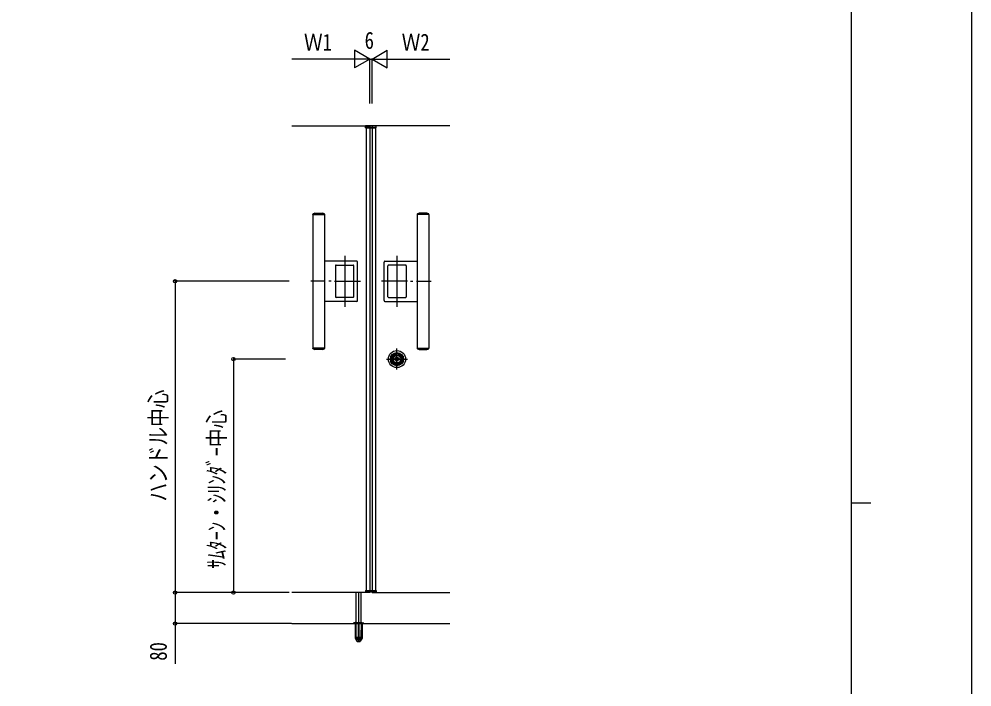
# Model space of a CAD drawing. Units: millimetres, scale not verified. Extents: x -4205 to 4205, y -2970 to 2970.
# Drawn here: x 1757 to 4205, y -348 to 1369 of the extents above; entities that cross this region are included whole.
import ezdxf
from ezdxf.enums import TextEntityAlignment as Align

# ---------------------------------------------------------------- set-up
doc = ezdxf.new("R2010")
doc.units = ezdxf.units.MM
doc.header["$LTSCALE"] = 12
for name, color, linetype in [('0-4_YKK_A1', 4, 'Continuous'), ('0-5_YKK_D', 6, 'Continuous'), ('0-6_YKK_ZWAK', 7, 'Continuous')]:
    doc.layers.add(name, color=color, linetype=linetype)
doc.styles.add('ＭＳ ゴシック', font='')
doc.styles.get('ＭＳ ゴシック').set_extended_font_data('MS Gothic')

msp = doc.modelspace()

# ---------------------------------------------------------------- linework, layer by layer
at = {"layer": '0-4_YKK_A1'}
for p, q in [((2647.12, 1089.25), (2647.33, 1093.3)), ((2647.12, 1089.25), (2674.92, 1089.25)), ((2673.71, 1094.25), (2648.33, 1094.25)), ((2649.02, 1091.25), (2673.02, 1091.25)), ((2649.02, 1091.25), (2649.02, 1089.25)), ((2649.02, 1089.25), (2649.02, -99.75)), ((2673.02, 1091.25), (2673.02, 1089.25)), ((2673.02, 1089.25), (2673.02, -99.75)), ((2674.92, 1089.25), (2674.71, 1093.3)), ((2512.02, 866.25), (2512.02, 523.25)), ((2512.02, 866.25), (2514.02, 866.25)), ((2512.32, 866.25), (2512.32, 867.62)), ((2540.74, 868.06), (2513.3, 868.06)), ((2514.02, 866.25), (2542.02, 866.25)), ((2517.27, 869.75), (2536.77, 869.75)), ((2541.72, 867.62), (2541.72, 866.25)), ((2542.02, 866.25), (2542.02, 523.25)), ((2780.02, 866.25), (2780.02, 523.25)), ((2808.02, 866.25), (2780.02, 866.25)), ((2780.32, 867.62), (2780.32, 866.25)), ((2781.3, 868.06), (2808.74, 868.06)), ((2804.77, 869.75), (2785.27, 869.75)), ((2810.02, 866.25), (2808.02, 866.25)), ((2809.72, 866.25), (2809.72, 867.62)), ((2810.02, 866.25), (2810.02, 523.25)), ((2594.02, 760.21), (2594.02, 629.41)), ((2728.02, 760.21), (2728.02, 629.41)), ((2625.02, 746.25), (2542.02, 746.25)), ((2570.02, 734.75), (2570.02, 654.75)), ((2571.52, 736.25), (2615.52, 736.25)), ((2617.02, 654.75), (2617.02, 734.75)), ((2627.02, 645.25), (2627.02, 744.25)), ((2695.02, 645.25), (2695.02, 744.25)), ((2697.02, 746.25), (2780.02, 746.25)), ((2705.02, 654.75), (2705.02, 734.75)), ((2750.52, 736.25), (2706.52, 736.25)), ((2752.02, 734.75), (2752.02, 654.75)), ((2543.48, 694.75), (2506.52, 694.75)), ((2558.99, 694.75), (2553.25, 694.75)), ((2567.3, 694.75), (2634.13, 694.75)), ((2754.74, 694.75), (2687.91, 694.75)), ((2763.05, 694.75), (2768.79, 694.75)), ((2778.56, 694.75), (2815.52, 694.75)), ((2625.02, 643.25), (2542.02, 643.25)), ((2615.52, 653.25), (2571.52, 653.25)), ((2697.02, 643.25), (2780.02, 643.25)), ((2706.52, 653.25), (2750.52, 653.25)), ((2542.02, 523.25), (2512.02, 523.25)), ((2512.32, 521.88), (2512.32, 523.25)), ((2513.3, 521.45), (2540.74, 521.45)), ((2536.77, 519.75), (2517.27, 519.75)), ((2541.72, 523.25), (2541.72, 521.88)), ((2728.02, 467.75), (2728.02, 521.75)), ((2780.02, 523.25), (2810.02, 523.25)), ((2780.32, 523.25), (2780.32, 521.88)), ((2808.74, 521.45), (2781.3, 521.45)), ((2785.27, 519.75), (2804.77, 519.75)), ((2809.72, 521.88), (2809.72, 523.25)), ((2701.02, 494.75), (2755.02, 494.75)), ((2721.32, 493.1), (2721.32, 496.4)), ((2723.83, 496.4), (2721.32, 496.4)), ((2723.83, 493.1), (2721.32, 493.1)), ((2723.86, 493.81), (2723.86, 495.69)), ((2724.16, 495.99), (2724.81, 495.99)), ((2724.16, 493.51), (2724.81, 493.51)), ((2724.92, 496.03), (2725.11, 496.16)), ((2724.92, 493.48), (2725.11, 493.35)), ((2725.11, 496.16), (2726.17, 496.16)), ((2725.11, 493.35), (2726.17, 493.35)), ((2726.17, 496.16), (2726.27, 495.79)), ((2726.17, 493.35), (2726.33, 493.92)), ((2726.42, 495.79), (2726.27, 495.79)), ((2726.52, 494.07), (2726.71, 494.07)), ((2726.98, 494.89), (2726.7, 495.6)), ((2726.98, 493.72), (2726.9, 493.94)), ((2726.98, 493.72), (2728.13, 493.72)), ((2727.12, 494.79), (2727.35, 494.79)), ((2727.5, 494.92), (2727.61, 495.54)), ((2729.06, 495.79), (2727.91, 495.79)), ((2728.54, 494.59), (2728.43, 493.96)), ((2728.92, 494.71), (2728.69, 494.71)), ((2729.06, 495.79), (2729.14, 495.56)), ((2729.06, 494.62), (2729.34, 493.9)), ((2729.52, 495.43), (2729.33, 495.43)), ((2729.62, 493.72), (2729.77, 493.72)), ((2729.86, 496.16), (2729.71, 495.58)), ((2729.86, 493.35), (2729.77, 493.72)), ((2730.93, 496.16), (2729.86, 496.16)), ((2731.12, 496.03), (2730.93, 496.16)), ((2731.88, 495.99), (2731.23, 495.99)), ((2731.88, 493.51), (2731.23, 493.51)), ((2732.18, 493.81), (2732.18, 495.69)), ((2734.72, 496.4), (2732.21, 496.4)), ((2734.72, 493.1), (2732.21, 493.1)), ((2734.72, 493.1), (2734.72, 496.4)), ((2623.02, -182.25), (2623.02, -105.25)), ((2629.52, -103.25), (2629.52, -233.25)), ((2636.02, -182.25), (2636.02, -105.25)), ((2647.12, -99.75), (2674.92, -99.75)), ((2647.12, -99.75), (2647.33, -103.8)), ((2673.71, -104.75), (2648.33, -104.75)), ((2649.02, -101.75), (2649.02, -99.75)), ((2649.02, -101.75), (2673.02, -101.75)), ((2673.02, -101.75), (2673.02, -99.75)), ((2674.92, -99.75), (2674.71, -103.8)), ((2458.02, -185.25), (2864.02, -185.25)), ((2616.52, -184.4), (2616.52, -185.25)), ((2616.52, -185.25), (2642.52, -185.25)), ((2616.81, -183.7), (2642.23, -183.7)), ((2620.52, -182.25), (2617.18, -183.46)), ((2620.27, -185.25), (2620.27, -222.28)), ((2620.52, -182.25), (2638.52, -182.25)), ((2620.83, -185.25), (2620.83, -223.25)), ((2621.69, -182.25), (2622.19, -182.75)), ((2622.52, -220.31), (2622.19, -182.75)), ((2622.19, -182.75), (2636.85, -182.75)), ((2628.52, -185.25), (2628.52, -223.25)), ((2630.52, -185.25), (2630.52, -223.25)), ((2636.02, -182.25), (2636.02, -221.05)), ((2636.52, -220.31), (2636.85, -182.75)), ((2637.35, -182.25), (2636.85, -182.75)), ((2638.21, -185.25), (2638.21, -223.25)), ((2638.52, -182.25), (2641.86, -183.46)), ((2638.77, -185.25), (2638.77, -222.28)), ((2642.52, -184.4), (2642.52, -185.25)), ((2620.27, -222.28), (2625.16, -230.75)), ((2620.83, -223.25), (2628.52, -223.25)), ((2623.07, -221.37), (2623.07, -221.05)), ((2623.07, -221.37), (2635.97, -221.37)), ((2626.03, -231.25), (2633.01, -231.25)), ((2628.52, -222.28), (2630.52, -222.28)), ((2630.52, -223.25), (2638.21, -223.25)), ((2638.77, -222.28), (2633.88, -230.75)), ((2635.97, -221.05), (2635.97, -221.37))]:
    msp.add_line(p, q, dxfattribs=at)
for points in [[(2458.02, 1094.75), (2658.02, 1094.75), (2658.02, -105.25), (2458.02, -105.25)], [(2864.02, 1094.75), (2664.02, 1094.75), (2664.02, -105.25), (2864.02, -105.25)], [(2731.12, 493.48), (2730.93, 493.35), (2729.86, 493.35)], [(2636.02, -221.05), (2623.02, -221.05), (2623.02, -182.25)]]:
    msp.add_lwpolyline(points, dxfattribs=at)
for radius in [22, 17, 14.4, 14, 11.1, 10.9, 9.9, 4.3]:
    msp.add_circle((2728.02, 494.75), radius, dxfattribs=at)
for centre, radius, start, end in [((2648.33, 1093.25), 1, 90, 177), ((2673.71, 1093.25), 1, 3, 90), ((2513.12, 867.62), 0.8, 110.76843, 180), ((2527.02, 830.97), 40, 104.21682, 110.76843), ((2517.27, 869.45), 0.3, 90, 104.21682), ((2517.27, 869.45), 0.3, 61.29529, 90), ((2527.02, 887.26), 20, 241.29529, 250.4307), ((2520.42, 868.69), 0.3, 250.4307, 279.9206), ((2527.02, 830.97), 38, 80.0794, 99.9206), ((2533.62, 868.69), 0.3, 260.0794, 289.5693), ((2527.02, 887.26), 20, 289.5693, 298.70471), ((2536.77, 869.45), 0.3, 90, 118.70471), ((2536.77, 869.45), 0.3, 75.78318, 90), ((2527.02, 830.97), 40, 69.23157, 75.78318), ((2540.92, 867.62), 0.8, 0, 69.23157), ((2781.12, 867.62), 0.8, 110.76843, 180), ((2795.02, 830.97), 40, 104.21682, 110.76843), ((2785.27, 869.45), 0.3, 90, 104.21682), ((2785.27, 869.45), 0.3, 61.29529, 90), ((2795.02, 887.26), 20, 241.29529, 250.4307), ((2788.42, 868.69), 0.3, 250.4307, 279.9206), ((2795.02, 830.97), 38, 80.0794, 99.9206), ((2801.62, 868.69), 0.3, 260.0794, 289.5693), ((2795.02, 887.26), 20, 289.5693, 298.70471), ((2804.77, 869.45), 0.3, 90, 118.70471), ((2804.77, 869.45), 0.3, 75.78318, 90), ((2795.02, 830.97), 40, 69.23157, 75.78318), ((2808.92, 867.62), 0.8, 0, 69.23157), ((2571.52, 734.75), 1.5, 90, 180), ((2571.52, 734.75), 1.5, 90, 180), ((2615.52, 734.75), 1.5, 0, 90), ((2615.52, 734.75), 1.5, 0, 90), ((2625.02, 744.25), 2, 0, 90), ((2697.02, 744.25), 2, 90, 180), ((2706.52, 734.75), 1.5, 90, 180), ((2706.52, 734.75), 1.5, 90, 180), ((2750.52, 734.75), 1.5, 0, 90), ((2750.52, 734.75), 1.5, 0, 90), ((2571.52, 654.75), 1.5, 180, 270), ((2571.52, 654.75), 1.5, 180, 270), ((2615.52, 654.75), 1.5, 270, 0), ((2615.52, 654.75), 1.5, 270, 0), ((2625.02, 645.25), 2, 270, 0), ((2697.02, 645.25), 2, 180, 270), ((2706.52, 654.75), 1.5, 180, 270), ((2706.52, 654.75), 1.5, 180, 270), ((2750.52, 654.75), 1.5, 270, 0), ((2750.52, 654.75), 1.5, 270, 0), ((2513.12, 521.88), 0.8, 180, 249.23157), ((2527.02, 558.54), 40, 249.23157, 255.78318), ((2517.27, 520.05), 0.3, 255.78318, 270), ((2517.27, 520.05), 0.3, 270, 298.70471), ((2527.02, 502.25), 20, 109.5693, 118.70471), ((2520.42, 520.81), 0.3, 80.0794, 109.5693), ((2527.02, 558.54), 38, 260.0794, 279.9206), ((2533.62, 520.81), 0.3, 70.4307, 99.9206), ((2527.02, 502.25), 20, 61.29529, 70.4307), ((2536.77, 520.05), 0.3, 241.29529, 270), ((2536.77, 520.05), 0.3, 270, 284.21682), ((2527.02, 558.54), 40, 284.21682, 290.76843), ((2540.92, 521.88), 0.8, 290.76843, 0), ((2781.12, 521.88), 0.8, 180, 249.23157), ((2795.02, 558.54), 40, 249.23157, 255.78318), ((2785.27, 520.05), 0.3, 255.78318, 270), ((2785.27, 520.05), 0.3, 270, 298.70471), ((2795.02, 502.25), 20, 109.5693, 118.70471), ((2788.42, 520.81), 0.3, 80.0794, 109.5693), ((2795.02, 558.54), 38, 260.0794, 279.9206), ((2801.62, 520.81), 0.3, 70.4307, 99.9206), ((2795.02, 502.25), 20, 61.29529, 70.4307), ((2804.77, 520.05), 0.3, 241.29529, 270), ((2804.77, 520.05), 0.3, 270, 284.21682), ((2795.02, 558.54), 40, 284.21682, 290.76843), ((2808.92, 521.88), 0.8, 290.76843, 0), ((2728.02, 494.75), 5.65, 163.01998, 196.97968), ((2728.02, 494.75), 4.5, 21.51019, 158.48981), ((2728.02, 494.75), 4.5, 201.51019, 338.48981), ((2724.16, 495.69), 0.3, 90, 180), ((2724.16, 493.81), 0.3, 180, 270), ((2724.81, 496.19), 0.2, 270, 305), ((2724.81, 493.31), 0.2, 55, 90), ((2726.52, 493.87), 0.2, 90, 165), ((2726.42, 495.49), 0.3, 22, 90), ((2726.71, 493.87), 0.2, 20, 90), ((2727.12, 494.94), 0.15, 202, 270), ((2727.35, 494.94), 0.15, 270, 350), ((2727.91, 495.49), 0.3, 90, 170), ((2728.13, 494.02), 0.3, 270, 350), ((2728.69, 494.56), 0.15, 90, 170), ((2728.92, 494.56), 0.15, 22, 90), ((2729.33, 495.63), 0.2, 200, 270), ((2729.62, 494.02), 0.3, 202, 270), ((2729.52, 495.63), 0.2, 270, 345), ((2731.23, 496.19), 0.2, 235, 270), ((2731.23, 493.31), 0.2, 90, 125), ((2731.88, 495.69), 0.3, 0, 90), ((2731.88, 493.81), 0.3, 270, 0), ((2728.02, 494.75), 5.65, 343.02032, 16.98002), ((2648.33, -103.75), 1, 183, 270), ((2673.71, -103.75), 1, 270, 357), ((2617.52, -184.4), 1, 110, 180), ((2641.52, -184.4), 1, 0, 70), ((2629.52, -220.25), 7, 180.5, 359.5), ((2629.52, -217.95), 7.3, 207.94179, 270), ((2626.03, -230.25), 1, 210, 270), ((2629.52, -217.95), 7.3, 270, 332.05821), ((2633.01, -230.25), 1, 270, 330)]:
    msp.add_arc(centre, radius, start, end, dxfattribs=at)
at = {"layer": '0-5_YKK_D'}
for p, q in [((2658.02, 1266.09), (2619.05, 1288.59)), ((2619.05, 1288.59), (2619.05, 1243.59)), ((2664.02, 1266.09), (2702.99, 1288.59)), ((2702.99, 1243.59), (2702.99, 1288.59)), ((2613.02, 1266.09), (2458.02, 1266.09)), ((2658.02, 1266.09), (2580.08, 1266.09)), ((2658.02, 1266.09), (2619.05, 1243.59)), ((2658.02, 1266.09), (2641.02, 1266.09)), ((2658.02, 1151.87), (2658.02, 1267.09)), ((2658.02, 1151.87), (2658.02, 1267.09)), ((2658.02, 1266.09), (2664.02, 1266.09)), ((2664.02, 1151.87), (2664.02, 1267.09)), ((2664.02, 1151.87), (2664.02, 1267.09)), ((2664.02, 1266.09), (2681.02, 1266.09)), ((2664.02, 1266.09), (2702.99, 1243.59)), ((2664.02, 1266.09), (2741.96, 1266.09)), ((2709.02, 1266.09), (2864.02, 1266.09)), ((2451.31, 694.75), (2157.02, 694.75)), ((2158.02, 694.75), (2158.02, -105.25)), ((2441.31, 494.75), (2307.02, 494.75)), ((2308.02, 494.75), (2308.02, -105.25)), ((2451.31, -105.25), (2157.02, -105.25)), ((2451.31, -105.25), (2157.02, -105.25)), ((2451.31, -105.25), (2307.02, -105.25)), ((2457.02, -185.25), (2157.02, -185.25))]:
    msp.add_line(p, q, dxfattribs=at)
msp.add_lwpolyline([(2158.02, -105.25), (2158.02, -185.25), (2158.02, -288.65)], dxfattribs=at)
for centre in [(2158.02, 694.75), (2308.02, 494.75), (2158.02, -105.25), (2308.02, -105.25), (2158.02, -185.25)]:
    msp.add_circle(centre, 4.25, dxfattribs=at)
at = {"layer": '0-6_YKK_ZWAK'}
for p, q in [((3895.02, 2775), (3895.02, -2525)), ((3895.02, 125), (3945.02, 125))]:
    msp.add_line(p, q, dxfattribs=at)
msp.add_lwpolyline([(-4205, -2970), (4205, -2970), (4205, 2970), (-4205, 2970)], close=True, dxfattribs=at)

# ---------------------------------------------------------------- texts
at = {"layer": '0-5_YKK_D', "style": 'ＭＳ ゴシック', "width": 0.8}
for s, p in [('Ｗ1', (2489.12, 1274.09)), ('6', (2645.02, 1279.09)), ('Ｗ2', (2740.12, 1274.09))]:
    msp.add_text(s, height=43.99, dxfattribs=at).set_placement(p, align=Align.BOTTOM_LEFT)
for s, p in [('ハンドル中心', (2150.02, 128.35)), ('ｻﾑﾀｰﾝ・ｼﾘﾝﾀﾞｰ中心', (2300.02, -43.65)), ('80', (2150.02, -280.65))]:
    msp.add_text(s, height=43.99, rotation=90, dxfattribs=at).set_placement(p, align=Align.BOTTOM_LEFT)

doc.saveas('drawing.dxf')
